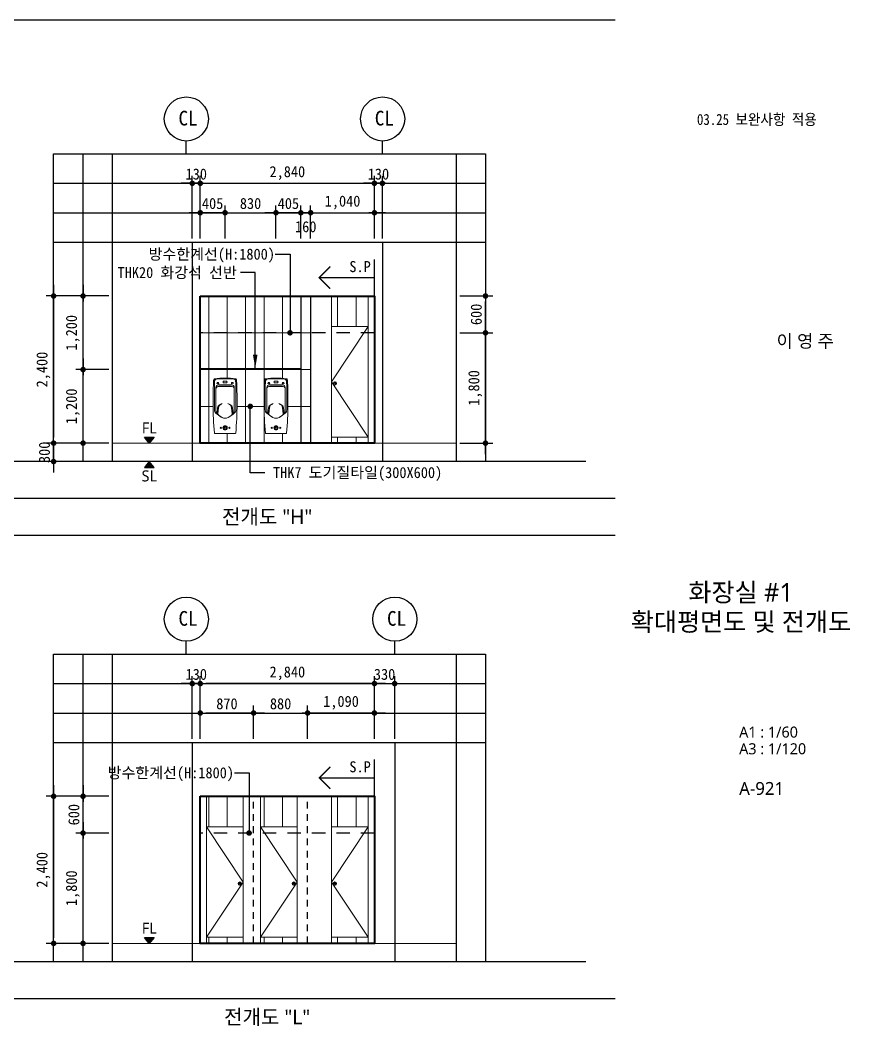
# Model space of a CAD drawing. Header units: millimetres. Extents: x -423835 to -174325, y -1379898 to -1311126.
# Drawn here: x -389451 to -375925, y -1344097 to -1327692 of the extents above; entities that cross this region are included whole.
import ezdxf
from ezdxf.enums import TextEntityAlignment as Align

# ---------------------------------------------------------------- set-up
doc = ezdxf.new("R2010")
doc.units = ezdxf.units.MM
doc.header["$LTSCALE"] = 100
doc.header["$MEASUREMENT"] = 0
doc.header["$PDSIZE"] = -10
doc.linetypes.add('HID', pattern=[2, 1.1, -0.9])
doc.layers.get('0').update_dxf_attribs({"linetype": 'CONTINUOUS'})
doc.layers.get('Defpoints').update_dxf_attribs({"color": 153, "linetype": 'CONTINUOUS'})
for name, color, linetype, lineweight in [('A-AXIS-BUBL', 7, 'CONTINUOUS', 25), ('A-BORD-TEXT', 3, 'CONTINUOUS', 25), ('A-DWXK-OPEN', 1, 'HID', 15), ('A-ELEV-LIN1', 2, 'CONTINUOUS', 40), ('A-ELEV-LIN2', 7, 'CONTINUOUS', 25), ('A-FLXM-SANI', 6, 'CONTINUOUS', 20), ('A-MKXS-TEXT1', 3, 'CONTINUOUS', 25), ('A-WAXK-PATT', 8, 'CONTINUOUS', 18), ('A-WAXM-CUBI', 6, 'CONTINUOUS', 20), ('A-XXXX-FIN2', 6, 'CONTINUOUS', 20), ('A-XXXX-SYMB', 7, 'CONTINUOUS', 25), ('A-XXXX-TXT2', 3, 'CONTINUOUS', 25)]:
    doc.layers.add(name, color=color, linetype=linetype, lineweight=lineweight)
for name, color, linetype in [('A-DIMS', 7, 'CONTINUOUS'), ('A-MKXS-LEAD', 7, 'CONTINUOUS'), ('AA-AXIS-LINE-1', 1, 'CONTINUOUS'), ('AA-ELE-2', 3, 'CONTINUOUS'), ('AA-TEX-3', 3, 'CONTINUOUS'), ('IN-F-PAT', 8, 'CONTINUOUS'), ('IN-TEXT-FIN', 3, 'CONTINUOUS'), ('LEADER', 7, 'CONTINUOUS'), ('방수', 7, 'HID')]:
    doc.layers.add(name, color=color, linetype=linetype)
doc.styles.add('HY울릉도L', font='')
doc.styles.add('돋움체', font='')
doc.styles.add('맑은 고딕', font='malgun.ttf')
doc.styles.add('맑은고딕', font='malgun.ttf')
doc.styles.add('유형1', font='H2GTRM.TTF', dxfattribs={"width": 0.8, "height": 8})
doc.styles.get('HY울릉도L').set_extended_font_data('HYwulM')
doc.styles.get('돋움체').set_extended_font_data('DotumChe')
doc.dimstyles.new('CDIM', dxfattribs={"dimtxt": 3, "dimasz": 1.5, "dimexe": 2, "dimexo": 1, "dimgap": 1, "dimtad": 1, "dimdec": 0, "dimrnd": 0.5, "dimzin": 0, "dimdsep": 32, "dimlunit": 6, "dimtxsty": 'HY울릉도L', "dimblk1": '_CIDOT', "dimblk2": '_CIDOT', "dimsah": 1, "dimcen": 5.5, "dimclrd": 2, "dimclre": 2, "dimclrt": 7, "dimadec": 0, "dimazin": 0, "dimtfac": 1, "dimtdec": 0, "dimtix": 1, "dimtmove": 2, "dimatfit": 1, "dimldrblk": '_CIDOT', "dimfxl": 1, "dimtolj": 1, "dimtzin": 0, "dimlwd": -1, "dimarcsym": 0})

# ---------------------------------------------------------------- blocks, each defined once
blk = doc.blocks.new('_CIDOT')
at = {"color": 0, "linetype": 'ByBlock'}
blk.add_line((2, 0), (-1, 0), dxfattribs=at)
at = {"color": 0, "linetype": 'ByBlock', "const_width": 0.5}
blk.add_lwpolyline([(-0.25, 0, 1), (0.25, 0, 1)], format="xyb", close=True, dxfattribs=at)
blk = doc.blocks.new('*D43')
at = {"layer": 'A-DIMS', "lineweight": -2, "transparency": 16777216}
for p, q in [((-388005, -1332192), (-389025, -1332192)), ((-388005, -1334592), (-389025, -1334592))]:
    blk.add_line(p, q, dxfattribs=at)
at = {"layer": 'A-DIMS', "transparency": 16777216}
blk.add_line((-388905, -1332282), (-388905, -1334502), dxfattribs=at)
at = {"layer": 'Defpoints', "color": 0, "transparency": 16777216}
for p in [(-387945, -1332192), (-388905, -1334592), (-387945, -1334592)]:
    blk.add_point(p, dxfattribs=at)
at = {"layer": 'A-DIMS', "transparency": 16777216, "xscale": 90, "yscale": 90, "zscale": 90}
for p, rotation in [((-388905, -1332192), 90), ((-388905, -1334592), 270)]:
    blk.add_blockref('_CIDOT', p, dxfattribs=dict(at, rotation=rotation))
at = {"layer": 'A-DIMS', "color": 3, "transparency": 16777216, "insert": (-389072, -1333392), "char_height": 180, "attachment_point": 5, "rotation": 90, "style": '돋움체'}
blk.add_mtext('\\A1;2,400', dxfattribs=at)
blk = doc.blocks.new('*D44')
at = {"layer": 'A-DIMS', "transparency": 16777216}
for p, q in [((-388905, -1334502), (-388905, -1334412)), ((-388905, -1334592), (-388905, -1334892)), ((-388905, -1334982), (-388905, -1335072))]:
    blk.add_line(p, q, dxfattribs=at)
at = {"layer": 'A-DIMS', "lineweight": -2, "transparency": 16777216}
for p, q in [((-388005, -1334592), (-389025, -1334592)), ((-388005, -1334892), (-389025, -1334892))]:
    blk.add_line(p, q, dxfattribs=at)
at = {"layer": 'Defpoints', "color": 0, "transparency": 16777216}
for p in [(-387945, -1334592), (-388905, -1334892), (-387945, -1334892)]:
    blk.add_point(p, dxfattribs=at)
at = {"layer": 'A-DIMS', "transparency": 16777216, "xscale": 90, "yscale": 90, "zscale": 90}
for p, rotation in [((-388905, -1334592), 270), ((-388905, -1334892), 90)]:
    blk.add_blockref('_CIDOT', p, dxfattribs=dict(at, rotation=rotation))
at = {"layer": 'A-DIMS', "color": 3, "transparency": 16777216, "insert": (-389055, -1334742), "char_height": 180, "attachment_point": 5, "rotation": 90, "style": '돋움체'}
blk.add_mtext('\\A1;300', dxfattribs=at)
blk = doc.blocks.new('*D45')
at = {"layer": 'A-DIMS', "lineweight": -2, "transparency": 16777216}
for p, q in [((-388005, -1333392), (-388545, -1333392)), ((-388005, -1334592), (-388545, -1334592))]:
    blk.add_line(p, q, dxfattribs=at)
at = {"layer": 'A-DIMS', "transparency": 16777216}
blk.add_line((-388425, -1334502), (-388425, -1333482), dxfattribs=at)
at = {"layer": 'Defpoints', "color": 0, "transparency": 16777216}
for p in [(-388425, -1333392), (-387945, -1333392), (-387945, -1334592)]:
    blk.add_point(p, dxfattribs=at)
at = {"layer": 'A-DIMS', "transparency": 16777216, "xscale": 90, "yscale": 90, "zscale": 90}
for p, rotation in [((-388425, -1333392), 90), ((-388425, -1334592), 270)]:
    blk.add_blockref('_CIDOT', p, dxfattribs=dict(at, rotation=rotation))
at = {"layer": 'A-DIMS', "color": 3, "transparency": 16777216, "insert": (-388592, -1333992), "char_height": 180, "attachment_point": 5, "rotation": 90, "style": '돋움체'}
blk.add_mtext('\\A1;1,200', dxfattribs=at)
blk = doc.blocks.new('*D46')
at = {"layer": 'A-DIMS', "lineweight": -2, "transparency": 16777216}
for p, q in [((-388005, -1332192), (-388545, -1332192)), ((-388005, -1333392), (-388545, -1333392))]:
    blk.add_line(p, q, dxfattribs=at)
at = {"layer": 'A-DIMS', "transparency": 16777216}
blk.add_line((-388425, -1333302), (-388425, -1332282), dxfattribs=at)
at = {"layer": 'Defpoints', "color": 0, "transparency": 16777216}
for p in [(-388425, -1332192), (-387945, -1332192), (-387945, -1333392)]:
    blk.add_point(p, dxfattribs=at)
at = {"layer": 'A-DIMS', "transparency": 16777216, "xscale": 90, "yscale": 90, "zscale": 90}
for p, rotation in [((-388425, -1332192), 90), ((-388425, -1333392), 270)]:
    blk.add_blockref('_CIDOT', p, dxfattribs=dict(at, rotation=rotation))
at = {"layer": 'A-DIMS', "color": 3, "transparency": 16777216, "insert": (-388592, -1332792), "char_height": 180, "attachment_point": 5, "rotation": 90, "style": '돋움체'}
blk.add_mtext('\\A1;1,200', dxfattribs=at)
blk = doc.blocks.new('*D47')
at = {"layer": 'A-DIMS', "lineweight": -2, "transparency": 16777216}
for p, q in [((-382285, -1332792), (-381745, -1332792)), ((-382285, -1334592), (-381745, -1334592))]:
    blk.add_line(p, q, dxfattribs=at)
at = {"layer": 'A-DIMS', "transparency": 16777216}
blk.add_line((-381865, -1334502), (-381865, -1332882), dxfattribs=at)
at = {"layer": 'Defpoints', "color": 0, "transparency": 16777216}
for p in [(-382345, -1332792), (-381865, -1332792), (-382345, -1334592)]:
    blk.add_point(p, dxfattribs=at)
at = {"layer": 'A-DIMS', "transparency": 16777216, "xscale": 90, "yscale": 90, "zscale": 90}
for p, rotation in [((-381865, -1332792), 90), ((-381865, -1334592), 270)]:
    blk.add_blockref('_CIDOT', p, dxfattribs=dict(at, rotation=rotation))
at = {"layer": 'A-DIMS', "color": 3, "transparency": 16777216, "insert": (-382032, -1333692), "char_height": 180, "attachment_point": 5, "rotation": 90, "style": '돋움체'}
blk.add_mtext('\\A1;1,800', dxfattribs=at)
blk = doc.blocks.new('*D48')
at = {"layer": 'A-DIMS', "lineweight": -2, "transparency": 16777216}
for p, q in [((-382285, -1332192), (-381745, -1332192)), ((-382285, -1332792), (-381745, -1332792))]:
    blk.add_line(p, q, dxfattribs=at)
at = {"layer": 'A-DIMS', "transparency": 16777216}
blk.add_line((-381865, -1332702), (-381865, -1332282), dxfattribs=at)
at = {"layer": 'Defpoints', "color": 0, "transparency": 16777216}
for p in [(-382345, -1332192), (-381865, -1332192), (-382345, -1332792)]:
    blk.add_point(p, dxfattribs=at)
at = {"layer": 'A-DIMS', "transparency": 16777216, "xscale": 90, "yscale": 90, "zscale": 90}
for p, rotation in [((-381865, -1332192), 90), ((-381865, -1332792), 270)]:
    blk.add_blockref('_CIDOT', p, dxfattribs=dict(at, rotation=rotation))
at = {"layer": 'A-DIMS', "color": 3, "transparency": 16777216, "insert": (-382015, -1332492), "char_height": 180, "attachment_point": 5, "rotation": 90, "style": '돋움체'}
blk.add_mtext('\\A1;600', dxfattribs=at)
blk = doc.blocks.new('*D49')
at = {"layer": 'A-DIMS', "lineweight": -2, "transparency": 16777216}
for p, q in [((-386515, -1331254), (-386515, -1330234)), ((-383675, -1331254), (-383675, -1330234))]:
    blk.add_line(p, q, dxfattribs=at)
at = {"layer": 'A-DIMS', "transparency": 16777216}
blk.add_line((-386425, -1330354), (-383765, -1330354), dxfattribs=at)
at = {"layer": 'Defpoints', "color": 0, "transparency": 16777216}
for p in [(-383675, -1330354), (-386515, -1331314), (-383675, -1331314)]:
    blk.add_point(p, dxfattribs=at)
at = {"layer": 'A-DIMS', "transparency": 16777216, "xscale": 90, "yscale": 90, "zscale": 90, "rotation": 180}
blk.add_blockref('_CIDOT', (-386515, -1330354), dxfattribs=at)
at = {"layer": 'A-DIMS', "transparency": 16777216, "xscale": 90, "yscale": 90, "zscale": 90}
blk.add_blockref('_CIDOT', (-383675, -1330354), dxfattribs=at)
at = {"layer": 'A-DIMS', "color": 3, "transparency": 16777216, "insert": (-385095, -1330187), "char_height": 180, "attachment_point": 5, "style": '돋움체'}
blk.add_mtext('\\A1;2,840', dxfattribs=at)
blk = doc.blocks.new('*D50')
at = {"layer": 'A-DIMS', "lineweight": -2, "transparency": 16777216}
for p, q in [((-386645, -1331254), (-386645, -1330234)), ((-386515, -1331254), (-386515, -1330234))]:
    blk.add_line(p, q, dxfattribs=at)
at = {"layer": 'A-DIMS', "transparency": 16777216}
for p, q in [((-386735, -1330354), (-386825, -1330354)), ((-386645, -1330354), (-386515, -1330354)), ((-386425, -1330354), (-386335, -1330354))]:
    blk.add_line(p, q, dxfattribs=at)
at = {"layer": 'Defpoints', "color": 0, "transparency": 16777216}
for p in [(-386515, -1330354), (-386645, -1331314), (-386515, -1331314)]:
    blk.add_point(p, dxfattribs=at)
at = {"layer": 'A-DIMS', "transparency": 16777216, "xscale": 90, "yscale": 90, "zscale": 90}
blk.add_blockref('_CIDOT', (-386645, -1330354), dxfattribs=at)
at = {"layer": 'A-DIMS', "transparency": 16777216, "xscale": 90, "yscale": 90, "zscale": 90, "rotation": 180}
blk.add_blockref('_CIDOT', (-386515, -1330354), dxfattribs=at)
at = {"layer": 'A-DIMS', "color": 3, "transparency": 16777216, "insert": (-386580, -1330204), "char_height": 180, "attachment_point": 5, "style": '돋움체'}
blk.add_mtext('\\A1;130', dxfattribs=at)
blk = doc.blocks.new('*D51')
at = {"layer": 'A-DIMS', "lineweight": -2, "transparency": 16777216}
for p, q in [((-383675, -1331254), (-383675, -1330234)), ((-383545, -1331254), (-383545, -1330234))]:
    blk.add_line(p, q, dxfattribs=at)
at = {"layer": 'A-DIMS', "transparency": 16777216}
for p, q in [((-383765, -1330354), (-383855, -1330354)), ((-383675, -1330354), (-383545, -1330354)), ((-383455, -1330354), (-383365, -1330354))]:
    blk.add_line(p, q, dxfattribs=at)
at = {"layer": 'Defpoints', "color": 0, "transparency": 16777216}
for p in [(-383545, -1330354), (-383675, -1331314), (-383545, -1331314)]:
    blk.add_point(p, dxfattribs=at)
at = {"layer": 'A-DIMS', "transparency": 16777216, "xscale": 90, "yscale": 90, "zscale": 90}
blk.add_blockref('_CIDOT', (-383675, -1330354), dxfattribs=at)
at = {"layer": 'A-DIMS', "transparency": 16777216, "xscale": 90, "yscale": 90, "zscale": 90, "rotation": 180}
blk.add_blockref('_CIDOT', (-383545, -1330354), dxfattribs=at)
at = {"layer": 'A-DIMS', "color": 3, "transparency": 16777216, "insert": (-383610, -1330204), "char_height": 180, "attachment_point": 5, "style": '돋움체'}
blk.add_mtext('\\A1;130', dxfattribs=at)
blk = doc.blocks.new('*D86')
at = {"layer": 'A-DIMS', "lineweight": -2, "transparency": 16777216}
for p, q in [((-388005, -1340352), (-389025, -1340352)), ((-388005, -1342752), (-389025, -1342752))]:
    blk.add_line(p, q, dxfattribs=at)
at = {"layer": 'A-DIMS', "transparency": 16777216}
blk.add_line((-388905, -1340442), (-388905, -1342662), dxfattribs=at)
at = {"layer": 'Defpoints', "color": 0, "transparency": 16777216}
for p in [(-387945, -1340352), (-388905, -1342752), (-387945, -1342752)]:
    blk.add_point(p, dxfattribs=at)
at = {"layer": 'A-DIMS', "transparency": 16777216, "xscale": 90, "yscale": 90, "zscale": 90}
for p, rotation in [((-388905, -1340352), 90), ((-388905, -1342752), 270)]:
    blk.add_blockref('_CIDOT', p, dxfattribs=dict(at, rotation=rotation))
at = {"layer": 'A-DIMS', "color": 3, "transparency": 16777216, "insert": (-389072, -1341552), "char_height": 180, "attachment_point": 5, "rotation": 90, "style": '돋움체'}
blk.add_mtext('\\A1;2,400', dxfattribs=at)
blk = doc.blocks.new('*D87')
at = {"layer": 'A-DIMS', "lineweight": -2, "transparency": 16777216}
for p, q in [((-388085, -1340952), (-388545, -1340952)), ((-388005, -1342752), (-388545, -1342752))]:
    blk.add_line(p, q, dxfattribs=at)
at = {"layer": 'A-DIMS', "transparency": 16777216}
blk.add_line((-388425, -1342662), (-388425, -1341042), dxfattribs=at)
at = {"layer": 'Defpoints', "color": 0, "transparency": 16777216}
for p in [(-388425, -1340952), (-388025, -1340952), (-387945, -1342752)]:
    blk.add_point(p, dxfattribs=at)
at = {"layer": 'A-DIMS', "transparency": 16777216, "xscale": 90, "yscale": 90, "zscale": 90}
for p, rotation in [((-388425, -1340952), 90), ((-388425, -1342752), 270)]:
    blk.add_blockref('_CIDOT', p, dxfattribs=dict(at, rotation=rotation))
at = {"layer": 'A-DIMS', "color": 3, "transparency": 16777216, "insert": (-388592, -1341852), "char_height": 180, "attachment_point": 5, "rotation": 90, "style": '돋움체'}
blk.add_mtext('\\A1;1,800', dxfattribs=at)
blk = doc.blocks.new('*D88')
at = {"layer": 'A-DIMS', "lineweight": -2, "transparency": 16777216}
for p, q in [((-388005, -1340352), (-388545, -1340352)), ((-388005, -1340952), (-388545, -1340952))]:
    blk.add_line(p, q, dxfattribs=at)
at = {"layer": 'A-DIMS', "transparency": 16777216}
blk.add_line((-388425, -1340862), (-388425, -1340442), dxfattribs=at)
at = {"layer": 'Defpoints', "color": 0, "transparency": 16777216}
for p in [(-388425, -1340352), (-387945, -1340352), (-387945, -1340952)]:
    blk.add_point(p, dxfattribs=at)
at = {"layer": 'A-DIMS', "transparency": 16777216, "xscale": 90, "yscale": 90, "zscale": 90}
for p, rotation in [((-388425, -1340352), 90), ((-388425, -1340952), 270)]:
    blk.add_blockref('_CIDOT', p, dxfattribs=dict(at, rotation=rotation))
at = {"layer": 'A-DIMS', "color": 3, "transparency": 16777216, "insert": (-388575, -1340652), "char_height": 180, "attachment_point": 5, "rotation": 90, "style": '돋움체'}
blk.add_mtext('\\A1;600', dxfattribs=at)
blk = doc.blocks.new('*D89')
at = {"layer": 'A-DIMS', "lineweight": -2, "transparency": 16777216}
for p, q in [((-385645, -1339414), (-385645, -1338874)), ((-384765, -1339414), (-384765, -1338874))]:
    blk.add_line(p, q, dxfattribs=at)
at = {"layer": 'A-DIMS', "transparency": 16777216}
blk.add_line((-385555, -1338994), (-384855, -1338994), dxfattribs=at)
at = {"layer": 'Defpoints', "color": 0, "transparency": 16777216}
for p in [(-384765, -1338994), (-385645, -1339474), (-384765, -1339474)]:
    blk.add_point(p, dxfattribs=at)
at = {"layer": 'A-DIMS', "transparency": 16777216, "xscale": 90, "yscale": 90, "zscale": 90, "rotation": 180}
blk.add_blockref('_CIDOT', (-385645, -1338994), dxfattribs=at)
at = {"layer": 'A-DIMS', "transparency": 16777216, "xscale": 90, "yscale": 90, "zscale": 90}
blk.add_blockref('_CIDOT', (-384765, -1338994), dxfattribs=at)
at = {"layer": 'A-DIMS', "color": 3, "transparency": 16777216, "insert": (-385205, -1338844), "char_height": 180, "attachment_point": 5, "style": '돋움체'}
blk.add_mtext('\\A1;880', dxfattribs=at)
blk = doc.blocks.new('*D90')
at = {"layer": 'A-DIMS', "lineweight": -2, "transparency": 16777216}
for p, q in [((-386645, -1339414), (-386645, -1338394)), ((-386515, -1339414), (-386515, -1338394))]:
    blk.add_line(p, q, dxfattribs=at)
at = {"layer": 'A-DIMS', "transparency": 16777216}
for p, q in [((-386735, -1338514), (-386825, -1338514)), ((-386645, -1338514), (-386515, -1338514)), ((-386425, -1338514), (-386335, -1338514))]:
    blk.add_line(p, q, dxfattribs=at)
at = {"layer": 'Defpoints', "color": 0, "transparency": 16777216}
for p in [(-386515, -1338514), (-386645, -1339474), (-386515, -1339474)]:
    blk.add_point(p, dxfattribs=at)
at = {"layer": 'A-DIMS', "transparency": 16777216, "xscale": 90, "yscale": 90, "zscale": 90}
blk.add_blockref('_CIDOT', (-386645, -1338514), dxfattribs=at)
at = {"layer": 'A-DIMS', "transparency": 16777216, "xscale": 90, "yscale": 90, "zscale": 90, "rotation": 180}
blk.add_blockref('_CIDOT', (-386515, -1338514), dxfattribs=at)
at = {"layer": 'A-DIMS', "color": 3, "transparency": 16777216, "insert": (-386580, -1338364), "char_height": 180, "attachment_point": 5, "style": '돋움체'}
blk.add_mtext('\\A1;130', dxfattribs=at)
blk = doc.blocks.new('*D91')
at = {"layer": 'A-DIMS', "lineweight": -2, "transparency": 16777216}
for p, q in [((-383675, -1339414), (-383675, -1338394)), ((-383345, -1339414), (-383345, -1338394))]:
    blk.add_line(p, q, dxfattribs=at)
at = {"layer": 'A-DIMS', "transparency": 16777216}
for p, q in [((-383765, -1338514), (-383855, -1338514)), ((-383675, -1338514), (-383345, -1338514)), ((-383255, -1338514), (-383165, -1338514))]:
    blk.add_line(p, q, dxfattribs=at)
at = {"layer": 'Defpoints', "color": 0, "transparency": 16777216}
for p in [(-383345, -1338514), (-383675, -1339474), (-383345, -1339474)]:
    blk.add_point(p, dxfattribs=at)
at = {"layer": 'A-DIMS', "transparency": 16777216, "xscale": 90, "yscale": 90, "zscale": 90}
blk.add_blockref('_CIDOT', (-383675, -1338514), dxfattribs=at)
at = {"layer": 'A-DIMS', "transparency": 16777216, "xscale": 90, "yscale": 90, "zscale": 90, "rotation": 180}
blk.add_blockref('_CIDOT', (-383345, -1338514), dxfattribs=at)
at = {"layer": 'A-DIMS', "color": 3, "transparency": 16777216, "insert": (-383510, -1338364), "char_height": 180, "attachment_point": 5, "style": '돋움체'}
blk.add_mtext('\\A1;330', dxfattribs=at)
blk = doc.blocks.new('큐비클')
at = {"layer": 'A-DWXK-OPEN', "ltscale": 50}
blk.add_lwpolyline([(0, 1900), (600, 1000), (0, 100)], dxfattribs=at)
at = {"layer": 'A-WAXM-CUBI'}
for p, q in [((0, 0), (0, 2400)), ((600, 0), (600, 2400)), ((532, 988), (539, 981)), ((556, 988), (549, 981))]:
    blk.add_line(p, q, dxfattribs=at)
blk.add_lwpolyline([(600, 100), (0, 100), (0, 1900), (600, 1900)], close=True, dxfattribs=at)
for radius in [27.5, 22.8, 6]:
    blk.add_circle((544, 975), radius, dxfattribs=at)
for radius, start, end in [(17.5, 46.6372, 133.3628), (7.5, 48.8226, 131.1774)]:
    blk.add_arc((544, 975), radius, start, end, dxfattribs=at)
blk = doc.blocks.new('소변기(정면)')
at = {"layer": 'A-FLXM-SANI'}
for p, q in [((-113, 990), (-123, 990)), ((112, 990), (122, 990)), ((-175, 871), (-175, 541)), ((-150, 525), (-150, 871)), ((-113, 970), (-123, 970)), ((-117, 923), (117, 923)), ((-105, 951), (105, 951)), ((112, 970), (122, 970)), ((150, 871), (150, 525)), ((175, 541), (175, 871)), ((-195, 737), (-195, 634)), ((195, 634), (195, 737)), ((-168, 160), (168, 160))]:
    blk.add_line(p, q, dxfattribs=at)
for points in [[(-173, 1032, 0.02097), (-175, 1015), (-188, 1011, 0.013696)], [(160, 1044, 0.054684), (-160, 1044, 0.325397)], [(187, 1011), (175, 1015, 0.02097), (173, 1032, 0.325397)], [(-100, 929), (100, 929, -0.280363)]]:
    blk.add_lwpolyline(points, format="xyb", dxfattribs=at)
blk.add_lwpolyline([(0, 1013), (23, 1013, -0.414214), (30, 1006), (30, 990, -0.414214), (23, 983), (0, 983), (-23, 983, -0.414214), (-30, 990), (-30, 1006, -0.414214), (-23, 1013)], format="xyb", close=True, dxfattribs=at)
for centre, radius in [((-70, 250), 9), ((0, 250), 35), ((0, 250), 24), ((70, 250), 9)]:
    blk.add_circle(centre, radius, dxfattribs=at)
for centre, radius, start, end in [((4805, 737), 5000, 176.8614, 180), ((24, 998), 212, 168.6175, 176.6014), ((-172, 1038), 12, 96.745, 168.6175), ((2325, 871), 2500, 176.691, 180), ((0, -416), 1476, 83.255, 96.745), ((-159, 1029), 15, 96.26, 170.3905), ((-141, 1014), 30, 95.6439, 176.691), ((0, -416), 1467, 84.3561, 95.6439), ((-123, 980), 10, 90, 270), ((-113, 980), 10, 270, 90), ((112, 980), 10, 90, 270), ((122, 980), 10, 270, 90), ((141, 1014), 30, 3.309, 84.3561), ((159, 1029), 15, 9.6095, 83.74), ((-2325, 871), 2500, 0, 3.309), ((172, 1038), 12, 11.3825, 83.255), ((-24, 998), 212, 3.3986, 11.3825), ((-4805, 737), 5000, 0, 3.1386), ((-105, 906), 45, 90, 179.1885), ((2325, 871), 2475, 179.1885, 180), ((-100, 879), 50, 90, 167.9541), ((100, 879), 50, 12.0459, 90), ((105, 906), 45, 0.8115, 90), ((-2325, 871), 2475, 0, 0.8115), ((4805, 634), 5000, 180, 185.3854), ((-105, 540), 70, 180, 229.8323), ((-100, 525), 50, 180, 218.546), ((95, 681), 300, 218.546, 241.1356), ((-95, 681), 300, 298.8644, 321.454), ((100, 525), 50, 321.454, 0), ((105, 540), 70, 310.1677, 0), ((-4805, 634), 5000, 354.6146, 0), ((228, 935), 586, 229.8323, 240.3281), ((0, 508), 103, 241.1356, 298.8644), ((-228, 935), 586, 299.6719, 310.1677), ((-168, 165), 5, 185.3854, 270), ((168, 165), 5, 270, 354.6146)]:
    blk.add_arc(centre, radius, start, end, dxfattribs=at)
at = {"layer": 'A-FLXM-SANI', "extrusion": (0, 0, -1)}
blk.add_ellipse((-181, 984), major_axis=(0.15, -5.79), ratio=0.610385, dxfattribs=at)
at = {"layer": 'A-FLXM-SANI'}
blk.add_ellipse((181, 984), major_axis=(-0.15, -5.79), ratio=0.610385, dxfattribs=at)
for points in [[(-69, 638), (-16, 662), (-61, 638), (-64, 636)], [(69, 638), (16, 662), (61, 638), (64, 636)], [(-129, 481), (-127, 533), (-124, 565), (-121, 574)], [(-121, 574), (-112, 599), (-115, 615), (-69, 638)], [(-97, 606), (-101, 600), (-112, 570), (-116, 468)], [(-64, 636), (-66, 635), (-88, 621), (-97, 606)], [(64, 636), (66, 635), (88, 621), (97, 606)], [(121, 574), (112, 599), (115, 615), (69, 638)], [(97, 606), (101, 600), (112, 570), (116, 468)], [(129, 481), (127, 533), (124, 565), (121, 574)]]:
    blk.add_open_spline(points, degree=3, dxfattribs=at)
for p in [(0, 1053), (0, 1052), (30, 998)]:
    blk.add_point(p, dxfattribs=at)
at = {"layer": 'Defpoints'}
for p, q in [((7, 250), (-7, 250)), ((0, 243), (0, 257))]:
    blk.add_line(p, q, dxfattribs=at)
at = {"layer": 'Defpoints', "insert": (0, 240), "char_height": 1.88, "attachment_point": 5, "style": '유형1'}
blk.add_mtext_dynamic_manual_height_columns('\\A1;대림요업 CU-511P', width=45.58, gutter_width=6.25, heights=[0], dxfattribs=at)
blk = doc.blocks.new('*D247')
at = {"layer": 'A-DIMS', "lineweight": -2, "transparency": 16777216}
for p, q in [((-384715, -1331254), (-384715, -1330714)), ((-383675, -1331254), (-383675, -1330714))]:
    blk.add_line(p, q, dxfattribs=at)
at = {"layer": 'A-DIMS', "transparency": 16777216}
blk.add_line((-384625, -1330834), (-383765, -1330834), dxfattribs=at)
at = {"layer": 'Defpoints', "color": 0, "transparency": 16777216}
for p in [(-383675, -1330834), (-384715, -1331314), (-383675, -1331314)]:
    blk.add_point(p, dxfattribs=at)
at = {"layer": 'A-DIMS', "transparency": 16777216, "xscale": 90, "yscale": 90, "zscale": 90, "rotation": 180}
blk.add_blockref('_CIDOT', (-384715, -1330834), dxfattribs=at)
at = {"layer": 'A-DIMS', "transparency": 16777216, "xscale": 90, "yscale": 90, "zscale": 90}
blk.add_blockref('_CIDOT', (-383675, -1330834), dxfattribs=at)
at = {"layer": 'A-DIMS', "color": 3, "transparency": 16777216, "insert": (-384195, -1330667), "char_height": 180, "attachment_point": 5, "style": '돋움체'}
blk.add_mtext('\\A1;1,040', dxfattribs=at)
blk = doc.blocks.new('*D248')
at = {"layer": 'A-DIMS', "lineweight": -2, "transparency": 16777216}
for p, q in [((-386110, -1331254), (-386110, -1330714)), ((-385280, -1331254), (-385280, -1330714))]:
    blk.add_line(p, q, dxfattribs=at)
at = {"layer": 'A-DIMS', "transparency": 16777216}
blk.add_line((-386020, -1330834), (-385370, -1330834), dxfattribs=at)
at = {"layer": 'Defpoints', "color": 0, "transparency": 16777216}
for p in [(-385280, -1330834), (-386110, -1331314), (-385280, -1331314)]:
    blk.add_point(p, dxfattribs=at)
at = {"layer": 'A-DIMS', "transparency": 16777216, "xscale": 90, "yscale": 90, "zscale": 90, "rotation": 180}
blk.add_blockref('_CIDOT', (-386110, -1330834), dxfattribs=at)
at = {"layer": 'A-DIMS', "transparency": 16777216, "xscale": 90, "yscale": 90, "zscale": 90}
blk.add_blockref('_CIDOT', (-385280, -1330834), dxfattribs=at)
at = {"layer": 'A-DIMS', "color": 3, "transparency": 16777216, "insert": (-385695, -1330684), "char_height": 180, "attachment_point": 5, "style": '돋움체'}
blk.add_mtext('\\A1;830', dxfattribs=at)
blk = doc.blocks.new('*D249')
at = {"layer": 'A-DIMS', "lineweight": -2, "transparency": 16777216}
for p, q in [((-384875, -1331254), (-384875, -1330714)), ((-384715, -1331254), (-384715, -1330714))]:
    blk.add_line(p, q, dxfattribs=at)
at = {"layer": 'A-DIMS', "transparency": 16777216}
for p, q in [((-384965, -1330834), (-385055, -1330834)), ((-384875, -1330834), (-384715, -1330834)), ((-384625, -1330834), (-384535, -1330834))]:
    blk.add_line(p, q, dxfattribs=at)
at = {"layer": 'Defpoints', "color": 0, "transparency": 16777216}
for p in [(-384715, -1330834), (-384875, -1331314), (-384715, -1331314)]:
    blk.add_point(p, dxfattribs=at)
at = {"layer": 'A-DIMS', "transparency": 16777216, "xscale": 90, "yscale": 90, "zscale": 90}
blk.add_blockref('_CIDOT', (-384875, -1330834), dxfattribs=at)
at = {"layer": 'A-DIMS', "transparency": 16777216, "xscale": 90, "yscale": 90, "zscale": 90, "rotation": 180}
blk.add_blockref('_CIDOT', (-384715, -1330834), dxfattribs=at)
at = {"layer": 'A-DIMS', "color": 3, "transparency": 16777216, "insert": (-384795, -1331063), "char_height": 180, "attachment_point": 5, "style": '돋움체'}
blk.add_mtext('\\A1;160', dxfattribs=at)
blk = doc.blocks.new('*D923')
at = {"layer": 'A-DIMS', "lineweight": -2, "transparency": 16777216}
for p, q in [((-386515, -1331254), (-386515, -1330714)), ((-386110, -1331254), (-386110, -1330714))]:
    blk.add_line(p, q, dxfattribs=at)
at = {"layer": 'A-DIMS', "transparency": 16777216}
for p, q in [((-386605, -1330834), (-386695, -1330834)), ((-386110, -1330834), (-386515, -1330834)), ((-386020, -1330834), (-385930, -1330834))]:
    blk.add_line(p, q, dxfattribs=at)
at = {"layer": 'Defpoints', "color": 0, "transparency": 16777216}
for p in [(-386515, -1330834), (-386515, -1331314), (-386110, -1331314)]:
    blk.add_point(p, dxfattribs=at)
at = {"layer": 'A-DIMS', "transparency": 16777216, "xscale": 90, "yscale": 90, "zscale": 90}
blk.add_blockref('_CIDOT', (-386515, -1330834), dxfattribs=at)
at = {"layer": 'A-DIMS', "transparency": 16777216, "xscale": 90, "yscale": 90, "zscale": 90, "rotation": 180}
blk.add_blockref('_CIDOT', (-386110, -1330834), dxfattribs=at)
at = {"layer": 'A-DIMS', "color": 3, "transparency": 16777216, "insert": (-386313, -1330684), "char_height": 180, "attachment_point": 5, "style": '돋움체'}
blk.add_mtext('\\A1;405', dxfattribs=at)
blk = doc.blocks.new('*D924')
at = {"layer": 'A-DIMS', "lineweight": -2, "transparency": 16777216}
for p, q in [((-385280, -1331254), (-385280, -1330714)), ((-384875, -1331254), (-384875, -1330714))]:
    blk.add_line(p, q, dxfattribs=at)
at = {"layer": 'A-DIMS', "transparency": 16777216}
for p, q in [((-385370, -1330834), (-385460, -1330834)), ((-384875, -1330834), (-385280, -1330834)), ((-384785, -1330834), (-384695, -1330834))]:
    blk.add_line(p, q, dxfattribs=at)
at = {"layer": 'Defpoints', "color": 0, "transparency": 16777216}
for p in [(-385280, -1330834), (-385280, -1331314), (-384875, -1331314)]:
    blk.add_point(p, dxfattribs=at)
at = {"layer": 'A-DIMS', "transparency": 16777216, "xscale": 90, "yscale": 90, "zscale": 90}
blk.add_blockref('_CIDOT', (-385280, -1330834), dxfattribs=at)
at = {"layer": 'A-DIMS', "transparency": 16777216, "xscale": 90, "yscale": 90, "zscale": 90, "rotation": 180}
blk.add_blockref('_CIDOT', (-384875, -1330834), dxfattribs=at)
at = {"layer": 'A-DIMS', "color": 3, "transparency": 16777216, "insert": (-385078, -1330684), "char_height": 180, "attachment_point": 5, "style": '돋움체'}
blk.add_mtext('\\A1;405', dxfattribs=at)
blk = doc.blocks.new('*D925')
at = {"layer": 'A-DIMS', "lineweight": -2, "transparency": 16777216}
for p, q in [((-386515, -1339414), (-386515, -1338874)), ((-385645, -1339414), (-385645, -1338874))]:
    blk.add_line(p, q, dxfattribs=at)
at = {"layer": 'A-DIMS', "transparency": 16777216}
blk.add_line((-385735, -1338994), (-386425, -1338994), dxfattribs=at)
at = {"layer": 'Defpoints', "color": 0, "transparency": 16777216}
for p in [(-386515, -1338994), (-386515, -1339474), (-385645, -1339474)]:
    blk.add_point(p, dxfattribs=at)
at = {"layer": 'A-DIMS', "transparency": 16777216, "xscale": 90, "yscale": 90, "zscale": 90, "rotation": 180}
blk.add_blockref('_CIDOT', (-386515, -1338994), dxfattribs=at)
at = {"layer": 'A-DIMS', "transparency": 16777216, "xscale": 90, "yscale": 90, "zscale": 90}
blk.add_blockref('_CIDOT', (-385645, -1338994), dxfattribs=at)
at = {"layer": 'A-DIMS', "color": 3, "transparency": 16777216, "insert": (-386080, -1338844), "char_height": 180, "attachment_point": 5, "style": '돋움체'}
blk.add_mtext('\\A1;870', dxfattribs=at)
blk = doc.blocks.new('*D926')
at = {"layer": 'A-DIMS', "lineweight": -2, "transparency": 16777216}
for p, q in [((-384765, -1339414), (-384765, -1338874)), ((-383675, -1339414), (-383675, -1338874))]:
    blk.add_line(p, q, dxfattribs=at)
at = {"layer": 'A-DIMS', "transparency": 16777216}
blk.add_line((-383765, -1338994), (-384675, -1338994), dxfattribs=at)
at = {"layer": 'Defpoints', "color": 0, "transparency": 16777216}
for p in [(-384765, -1338994), (-384765, -1339474), (-383675, -1339474)]:
    blk.add_point(p, dxfattribs=at)
at = {"layer": 'A-DIMS', "transparency": 16777216, "xscale": 90, "yscale": 90, "zscale": 90, "rotation": 180}
blk.add_blockref('_CIDOT', (-384765, -1338994), dxfattribs=at)
at = {"layer": 'A-DIMS', "transparency": 16777216, "xscale": 90, "yscale": 90, "zscale": 90}
blk.add_blockref('_CIDOT', (-383675, -1338994), dxfattribs=at)
at = {"layer": 'A-DIMS', "color": 3, "transparency": 16777216, "insert": (-384220, -1338827), "char_height": 180, "attachment_point": 5, "style": '돋움체'}
blk.add_mtext('\\A1;1,090', dxfattribs=at)
blk = doc.blocks.new('*D927')
at = {"layer": 'A-DIMS', "lineweight": -2, "transparency": 16777216}
for p, q in [((-386515, -1339414), (-386515, -1338394)), ((-383675, -1339414), (-383675, -1338394))]:
    blk.add_line(p, q, dxfattribs=at)
at = {"layer": 'A-DIMS', "transparency": 16777216}
blk.add_line((-383765, -1338514), (-386425, -1338514), dxfattribs=at)
at = {"layer": 'Defpoints', "color": 0, "transparency": 16777216}
for p in [(-386515, -1338514), (-386515, -1339474), (-383675, -1339474)]:
    blk.add_point(p, dxfattribs=at)
at = {"layer": 'A-DIMS', "transparency": 16777216, "xscale": 90, "yscale": 90, "zscale": 90, "rotation": 180}
blk.add_blockref('_CIDOT', (-386515, -1338514), dxfattribs=at)
at = {"layer": 'A-DIMS', "transparency": 16777216, "xscale": 90, "yscale": 90, "zscale": 90}
blk.add_blockref('_CIDOT', (-383675, -1338514), dxfattribs=at)
at = {"layer": 'A-DIMS', "color": 3, "transparency": 16777216, "insert": (-385095, -1338347), "char_height": 180, "attachment_point": 5, "style": '돋움체'}
blk.add_mtext('\\A1;2,840', dxfattribs=at)

msp = doc.modelspace()

# ---------------------------------------------------------------- hatches: boundary and pattern name
at = {"layer": 'A-XXXX-SYMB'}
for points in [[(-387345.5, -1334592.1), (-387426, -1334496.1), (-387264.9, -1334496.1)], [(-387345.5, -1334892.1), (-387426, -1334988.1), (-387264.9, -1334988.1)], [(-387345.5, -1342751.6), (-387426, -1342655.6), (-387264.9, -1342655.6)]]:
    msp.add_hatch(color=256, dxfattribs=at).paths.add_polyline_path(points)

# ---------------------------------------------------------------- linework, layer by layer
at = {"color": 3, "ltscale": 2}
for p, q in [((-379750.4, -1327692.1), (-423835.4, -1327692.1)), ((-423835.4, -1335492.1), (-379750.4, -1335492.1)), ((-423835.4, -1336092.1), (-379750.4, -1336092.1)), ((-423835.4, -1343651.6), (-379750.4, -1343651.6))]:
    msp.add_line(p, q, dxfattribs=at)
at = {"layer": 'A-AXIS-BUBL', "ltscale": 0.2}
for p, q in [((-386745, -1329874.3), (-386745, -1329664.3)), ((-383545, -1329874.3), (-383545, -1329664.3)), ((-386745, -1338033.9), (-386745, -1337823.9)), ((-383345, -1338033.9), (-383345, -1337823.9))]:
    msp.add_line(p, q, dxfattribs=at)
for centre in [(-386741.5, -1329304.3), (-383541.5, -1329304.3), (-386741.5, -1337463.9), (-383341.5, -1337463.9)]:
    msp.add_circle(centre, 360, dxfattribs=at)
at = {"layer": 'A-ELEV-LIN1'}
for points in [[(-386515, -1332192.1), (-383675, -1332192.1), (-383675, -1334592.1), (-386515, -1334592.1)], [(-386515, -1340351.6), (-383675, -1340351.6), (-383675, -1342751.6), (-386515, -1342751.6)]]:
    msp.add_lwpolyline(points, close=True, dxfattribs=at)
at = {"layer": 'A-ELEV-LIN2'}
for p, q in [((-384875, -1332192.1), (-384875, -1334592.1)), ((-384715, -1332192.1), (-384715, -1334592.1))]:
    msp.add_line(p, q, dxfattribs=at)
at = {"layer": 'A-MKXS-LEAD'}
for points in [[(-385291, -1331508.8), (-385051, -1331508.8), (-385051, -1332792.1)], [(-385460, -1335075.3), (-385700, -1335075.3), (-385700, -1333992.1)], [(-385958.7, -1339968.4), (-385718.7, -1339968.4), (-385718.7, -1340951.6)]]:
    msp.add_lwpolyline(points, dxfattribs=at)
at = {"layer": 'A-MKXS-LEAD', "const_width": 45}
for points in [[(-385073.5, -1332792.1, 1), (-385028.5, -1332792.1, 1)], [(-385722.5, -1333992.1, -1), (-385677.5, -1333992.1, -1)], [(-385741.2, -1340951.6, 1), (-385696.2, -1340951.6, 1)]]:
    msp.add_lwpolyline(points, format="xyb", close=True, dxfattribs=at)
at = {"layer": 'A-WAXK-PATT'}
for p, q in [((-386375, -1333372.1), (-386375, -1332192.1)), ((-386075, -1333372.1), (-386075, -1332192.1)), ((-385775, -1333372.1), (-385775, -1332192.1)), ((-385475, -1333372.1), (-385475, -1332192.1)), ((-385175, -1333372.1), (-385175, -1332192.1)), ((-384275, -1332692.1), (-384275, -1332192.1)), ((-383975, -1332692.1), (-383975, -1332192.1)), ((-384715, -1332792.1), (-386515, -1332792.1)), ((-384715, -1333392.1), (-386515, -1333392.1)), ((-386375, -1334592.1), (-386375, -1333392.1)), ((-386075, -1333532.5), (-386075, -1333392.1)), ((-385775, -1334592.1), (-385775, -1333392.1)), ((-385475, -1334592.1), (-385475, -1333392.1)), ((-385175, -1333535.8), (-385175, -1333392.1)), ((-386304.9, -1333992.1), (-386515, -1333992.1)), ((-385474.9, -1333992.1), (-385915.1, -1333992.1)), ((-384715, -1333992.1), (-385085.1, -1333992.1)), ((-386075, -1334592.1), (-386075, -1334432.1)), ((-385175, -1334592.1), (-385175, -1334432.1)), ((-384275, -1334592.1), (-384275, -1334492.1)), ((-383975, -1334592.1), (-383975, -1334492.1)), ((-386375, -1340851.6), (-386375, -1340351.6)), ((-386075, -1340851.6), (-386075, -1340351.6)), ((-385475, -1340851.6), (-385475, -1340351.6)), ((-385175, -1340851.6), (-385175, -1340351.6)), ((-384275, -1340851.6), (-384275, -1340351.6)), ((-383975, -1340851.6), (-383975, -1340351.6)), ((-386375, -1342751.6), (-386375, -1342651.6)), ((-386075, -1342751.6), (-386075, -1342651.6)), ((-385475, -1342751.6), (-385475, -1342651.6)), ((-385175, -1342751.6), (-385175, -1342651.6)), ((-384275, -1342751.6), (-384275, -1342651.6)), ((-383975, -1342751.6), (-383975, -1342651.6))]:
    msp.add_line(p, q, dxfattribs=at)
at = {"layer": 'A-XXXX-FIN2'}
for p, q in [((-382345, -1334592.1), (-387945, -1334592.1)), ((-382345, -1334892.1), (-387945, -1334892.1)), ((-382345, -1342751.6), (-387945, -1342751.6))]:
    msp.add_line(p, q, dxfattribs=at)
at = {"layer": 'A-XXXX-SYMB'}
for points in [[(-387345.5, -1334592.1), (-387426, -1334496.1), (-387264.9, -1334496.1), (-387345.5, -1334592.1)], [(-387345.5, -1334892.1), (-387426, -1334988.1), (-387264.9, -1334988.1), (-387345.5, -1334892.1)], [(-387345.5, -1342751.6), (-387426, -1342655.6), (-387264.9, -1342655.6), (-387345.5, -1342751.6)]]:
    msp.add_lwpolyline(points, dxfattribs=at)
at = {"layer": 'AA-AXIS-LINE-1'}
for p, q in [((-386645, -1331314.3), (-386645, -1334892.1)), ((-383545, -1331314.3), (-383545, -1334892.1)), ((-386645, -1339473.9), (-386645, -1343051.6)), ((-383345, -1339473.9), (-383345, -1343051.6))]:
    msp.add_line(p, q, dxfattribs=at)
at = {"layer": 'AA-ELE-2'}
msp.add_lwpolyline([(-386515, -1333372.1), (-384875, -1333372.1), (-384875, -1333392.1), (-386515, -1333392.1)], close=True, dxfattribs=at)
at = {"layer": 'Defpoints'}
for p, q in [((-388905, -1334892.1), (-388905, -1329874.3)), ((-388905, -1329874.3), (-381865, -1329874.3)), ((-388425, -1334892.1), (-388425, -1329874.3)), ((-387945, -1334892.1), (-387945, -1329874.3)), ((-382345, -1329874.3), (-382345, -1334892.1)), ((-381865, -1329874.3), (-381865, -1334892.1)), ((-388905, -1330354.3), (-381865, -1330354.3)), ((-388905, -1330834.3), (-381865, -1330834.3)), ((-388905, -1331314.3), (-381865, -1331314.3)), ((-380230.4, -1334892.1), (-423835.4, -1334892.1)), ((-388905, -1343051.6), (-388905, -1338033.9)), ((-388905, -1338033.9), (-381865, -1338033.9)), ((-388425, -1343051.6), (-388425, -1338033.9)), ((-387945, -1343051.6), (-387945, -1338033.9)), ((-382345, -1338033.9), (-382345, -1343051.6)), ((-381865, -1338033.9), (-381865, -1343051.6)), ((-388905, -1338513.9), (-381865, -1338513.9)), ((-388905, -1338993.9), (-381865, -1338993.9)), ((-388905, -1339473.9), (-381865, -1339473.9)), ((-380230.4, -1343051.6), (-423835.4, -1343051.6))]:
    msp.add_line(p, q, dxfattribs=at)
at = {"layer": 'IN-F-PAT', "color": 2, "const_width": 22.5}
for points in [[(-383675, -1332192.1), (-383675, -1331592.1)], [(-384395, -1331712.1), (-384575, -1331892.1), (-384395, -1332072.1)], [(-383675, -1331892.1), (-384575, -1331892.1)], [(-383675, -1340351.6), (-383675, -1339751.6)], [(-384395, -1339871.6), (-384575, -1340051.6), (-384395, -1340231.6)], [(-383675, -1340051.6), (-384575, -1340051.6)]]:
    msp.add_lwpolyline(points, dxfattribs=at)
at = {"layer": 'LEADER'}
msp.add_lwpolyline([(-385618.9, -1333372.1), (-385618.9, -1331808.8), (-385858.9, -1331808.8)], dxfattribs=at)
msp.add_lwpolyline([(-385618.9, -1333372.1, 0, 75, 0), (-385618.9, -1333147.1, 0, 0, 0), (-385618.9, -1333147.1, 0, 0, 0)], format="xyseb", dxfattribs=at)
at = {"layer": '방수', "color": 2, "ltscale": 2}
for p, q in [((-383675, -1332792.1), (-386515, -1332792.1)), ((-383675, -1340951.6), (-386515, -1340951.6))]:
    msp.add_line(p, q, dxfattribs=at)
at = {"layer": '방수', "color": 8}
for p, q in [((-385645, -1342751.6), (-385645, -1340351.6)), ((-384765, -1342751.6), (-384765, -1340351.6))]:
    msp.add_line(p, q, dxfattribs=at)

# ---------------------------------------------------------------- block references
at = {"xscale": -1}
for p in [(-383775, -1334592.1), (-383775, -1342751.6)]:
    msp.add_blockref('큐비클', p, dxfattribs=at)
for p in [(-386415, -1342751.6), (-385535, -1342751.6)]:
    msp.add_blockref('큐비클', p)
at = {"layer": 'A-FLXM-SANI'}
for p in [(-386110, -1334592.1), (-385280, -1334592.1)]:
    msp.add_blockref('소변기(정면)', p, dxfattribs=at)

# ---------------------------------------------------------------- texts
at = {"layer": 'A-BORD-TEXT', "style": '맑은고딕'}
for s, height, p in [('이 영 주', 210, (-376653.3, -1332927.3)), ('화장실 #1', 300, (-377702.9, -1337025.6)), ('확대평면도 및 전개도', 300, (-377699.9, -1337505.6))]:
    msp.add_text(s, height=height, dxfattribs=at).set_placement(p, align=Align.MIDDLE_CENTER)
for s, height, p in [('A1 : 1/60', 180, (-377729.5, -1339395.1)), ('A3 : 1/120', 180, (-377729.5, -1339667.2)), ('A-921', 210, (-377729.5, -1340329.3))]:
    msp.add_text(s, height=height, dxfattribs=at).set_placement(p)
at = {"layer": 'A-MKXS-TEXT1', "style": '돋움체', "width": 0.9}
msp.add_text('03.25 보완사항 적용', height=180, dxfattribs=at).set_placement((-378417.5, -1329312.2), align=Align.MIDDLE_LEFT)
at = {"layer": 'A-MKXS-TEXT1', "style": '돋움체'}
for p in [(-385297.1, -1331508.8), (-385964.8, -1339968.4)]:
    msp.add_text('방수한계선(H:1800)', height=180, dxfattribs=at).set_placement(p, align=Align.MIDDLE_RIGHT)
at = {"layer": 'A-MKXS-TEXT1', "style": '맑은고딕'}
for s, p in [('FL', (-387345.5, -1334434.2)), ('SL', (-387345.5, -1335216.3)), ('FL', (-387345.5, -1342593.8))]:
    msp.add_text(s, height=180, dxfattribs=at).set_placement(p, align=Align.CENTER)
at = {"layer": 'A-MKXS-TEXT1', "style": '돋움체'}
msp.add_text('THK7 도기질타일(300X600)', height=180, dxfattribs=at).set_placement((-385328.4, -1335071.5), align=Align.MIDDLE_LEFT)
at = {"layer": 'A-XXXX-TXT2', "ltscale": 0.2, "style": '돋움체'}
for p in [(-386714.3, -1329291.1), (-383514.3, -1329291.1), (-386714.3, -1337450.7), (-383314.3, -1337450.7)]:
    msp.add_text('CL', height=240, dxfattribs=at).set_placement(p, align=Align.MIDDLE)
at = {"layer": 'A-XXXX-TXT2', "style": '맑은 고딕'}
for s, p in [('전개도 "H"', (-385425, -1335792.1)), ('전개도 "L"', (-385425, -1343951.6))]:
    msp.add_text(s, height=240, dxfattribs=at).set_placement(p, align=Align.MIDDLE_CENTER)
at = {"layer": 'AA-TEX-3', "style": '돋움체'}
msp.add_text('THK20 화강석 선반', height=180, dxfattribs=at).set_placement((-385918.9, -1331808.8), align=Align.MIDDLE_RIGHT)
at = {"layer": 'IN-TEXT-FIN', "color": 2, "style": '돋움체'}
for p in [(-383735, -1331712.1), (-383735, -1339871.6)]:
    msp.add_text('S.P', height=180, dxfattribs=at).set_placement(p, align=Align.MIDDLE_RIGHT)

# ---------------------------------------------------------------- dimensions: what is measured, and where the dimension line sits
at = {"layer": 'A-DIMS'}
for base, p1, p2, angle, picture, middle in [((-386515, -1330354.3), (-386645, -1331314.3), (-386515, -1331314.3), 180, '*D50', (-386580, -1330204.2)), ((-383675, -1330354.3), (-386515, -1331314.3), (-383675, -1331314.3), 180, '*D49', (-385095, -1330187.2)), ((-383545, -1330354.3), (-383675, -1331314.3), (-383545, -1331314.3), 180, '*D51', (-383610, -1330204.2)), ((-386515, -1330834.3), (-386110, -1331314.3), (-386515, -1331314.3), 0, '*D923', (-386312.5, -1330684.2)), ((-385280, -1330834.3), (-386110, -1331314.3), (-385280, -1331314.3), 180, '*D248', (-385695, -1330684.2)), ((-385280, -1330834.3), (-384875, -1331314.3), (-385280, -1331314.3), 0, '*D924', (-385077.5, -1330684.2)), ((-383675, -1330834.3), (-384715, -1331314.3), (-383675, -1331314.3), 180, '*D247', (-384195, -1330667.2)), ((-388905, -1334592.1), (-387945, -1332192.1), (-387945, -1334592.1), 90, '*D43', (-389072.1, -1333392.1)), ((-388425, -1332192.1), (-387945, -1333392.1), (-387945, -1332192.1), 90, '*D46', (-388592.1, -1332792.1)), ((-381865, -1332192.1), (-382345, -1332792.1), (-382345, -1332192.1), 90, '*D48', (-382015.1, -1332492.1)), ((-381865, -1332792.1), (-382345, -1334592.1), (-382345, -1332792.1), 90, '*D47', (-382032.1, -1333692.1)), ((-388425, -1333392.1), (-387945, -1334592.1), (-387945, -1333392.1), 90, '*D45', (-388592.1, -1333992.1)), ((-388905, -1334892.1), (-387945, -1334592.1), (-387945, -1334892.1), 90, '*D44', (-389055.1, -1334742.1)), ((-386515, -1338513.9), (-386645, -1339473.9), (-386515, -1339473.9), 180, '*D90', (-386580, -1338363.8)), ((-386515, -1338513.9), (-383675, -1339473.9), (-386515, -1339473.9), 0, '*D927', (-385095, -1338346.8)), ((-383345, -1338513.9), (-383675, -1339473.9), (-383345, -1339473.9), 180, '*D91', (-383510, -1338363.8)), ((-386515, -1338993.9), (-385645, -1339473.9), (-386515, -1339473.9), 0, '*D925', (-386080, -1338843.8)), ((-384765, -1338993.9), (-385645, -1339473.9), (-384765, -1339473.9), 180, '*D89', (-385205, -1338843.8)), ((-384765, -1338993.9), (-383675, -1339473.9), (-384765, -1339473.9), 0, '*D926', (-384220, -1338826.8)), ((-388905, -1342751.6), (-387945, -1340351.6), (-387945, -1342751.6), 90, '*D86', (-389072.1, -1341551.6)), ((-388425, -1340351.6), (-387945, -1340951.6), (-387945, -1340351.6), 90, '*D88', (-388575.1, -1340651.6)), ((-388425, -1340951.6), (-387945, -1342751.6), (-388025, -1340951.6), 90, '*D87', (-388592.1, -1341851.6))]:
    dim = msp.add_linear_dim(base=base, p1=p1, p2=p2, angle=angle, dimstyle='CDIM', override={"dimscale": 60, "dimtxsty": '돋움체', "dimclrd": 256, "dimclre": 256, "dimclrt": 3}, dxfattribs=at)
    dim.commit()
    dim.dimension.update_dxf_attribs({"geometry": picture, "text_midpoint": middle})
dim = msp.add_linear_dim(base=(-384715, -1330834.3), p1=(-384875, -1331314.3), p2=(-384715, -1331314.3), angle=180, dimstyle='CDIM', override={"dimscale": 60, "dimtxsty": '돋움체', "dimclrd": 256, "dimclre": 256, "dimclrt": 3}, dxfattribs=at)
dim.commit()
dim.dimension.update_dxf_attribs({"geometry": '*D249', "text_midpoint": (-384795, -1331062.5), "dimtype": 160})

doc.saveas('drawing.dxf')
